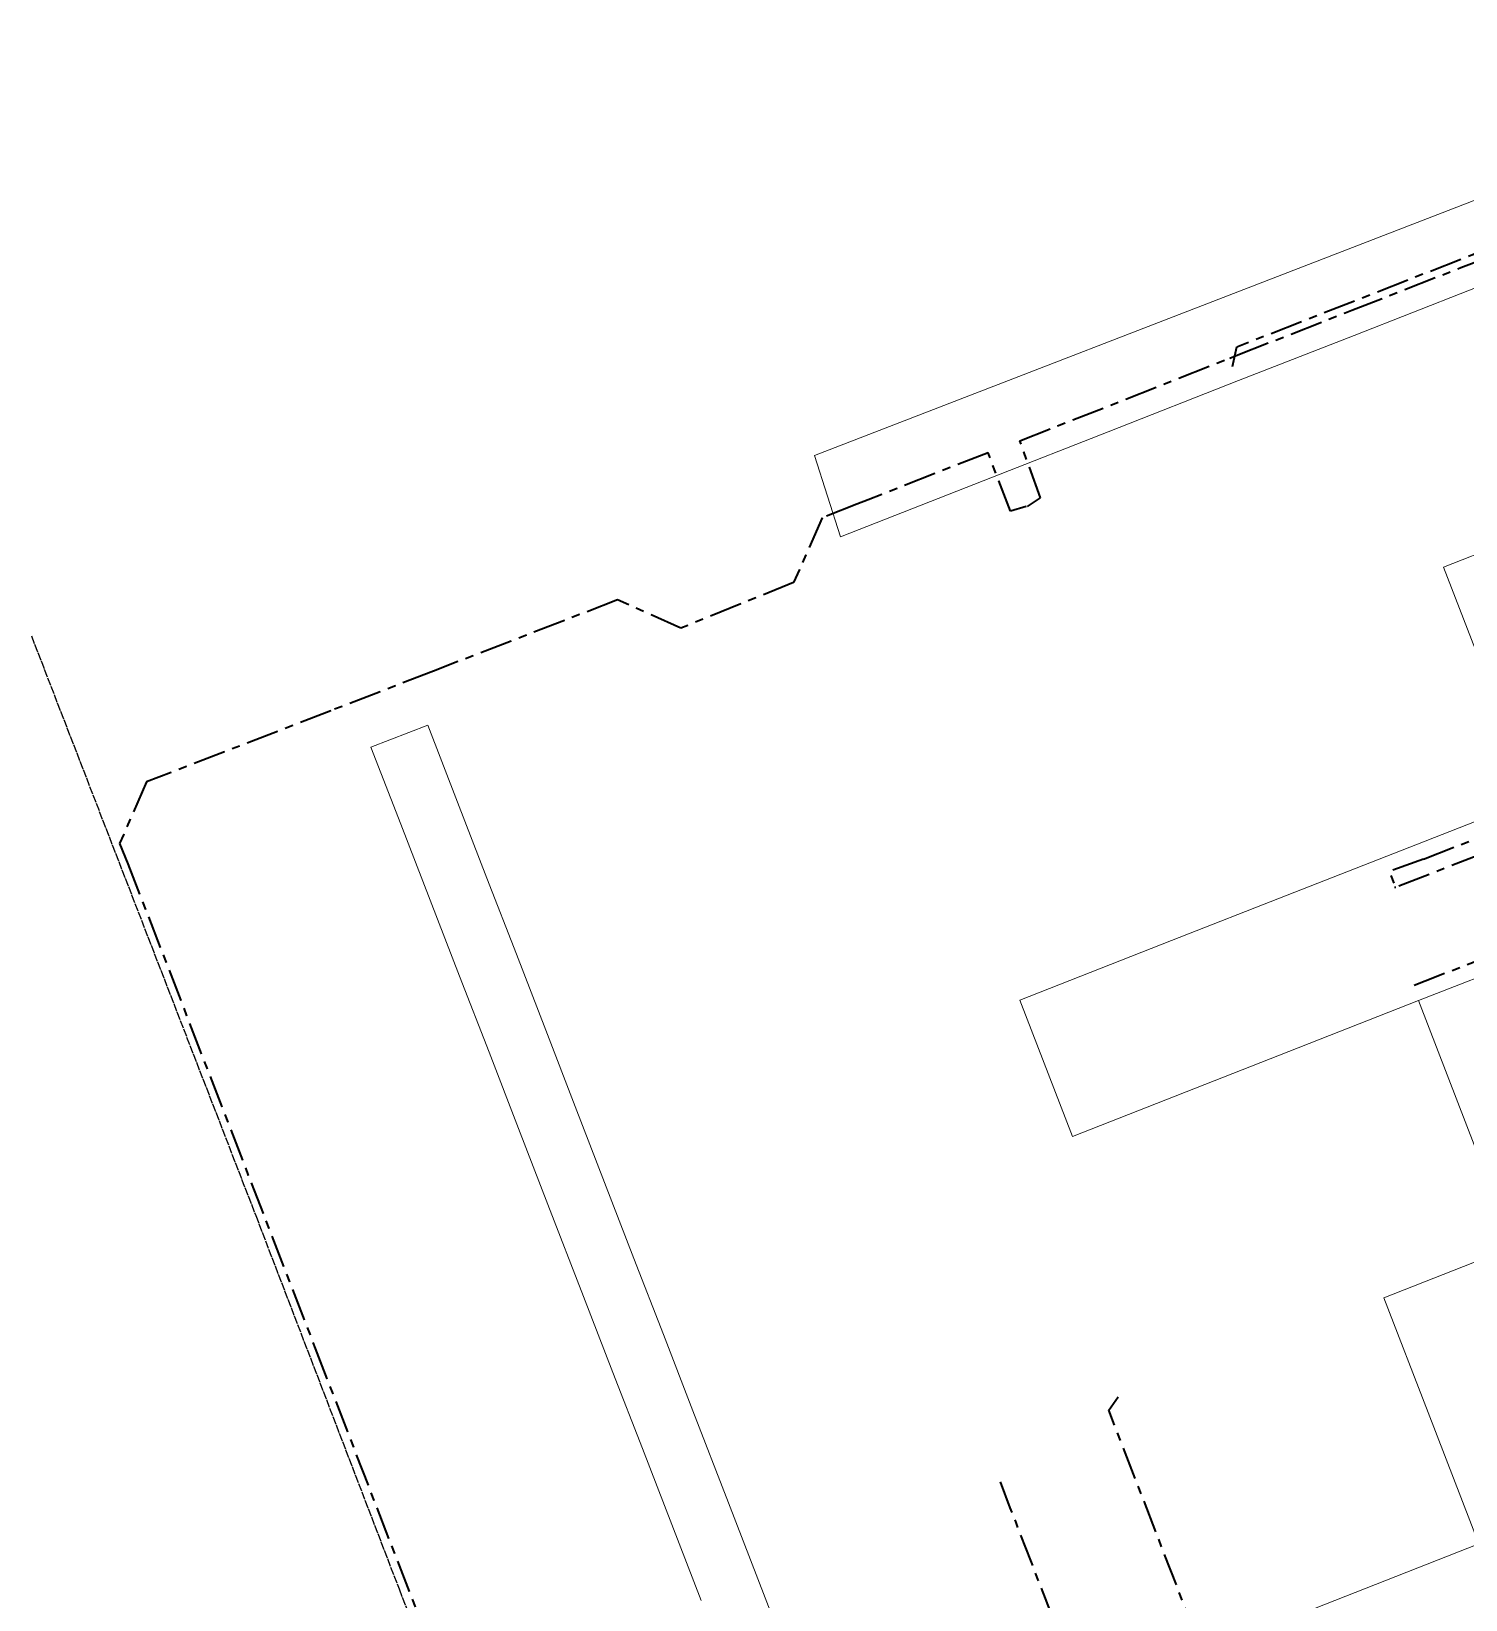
# Model space of a CAD drawing. Header units: metres. Extents: x 0 to 311505, y 0 to 6270811.
# Drawn here: x 310334.8 to 310510.9, y 6270446.3 to 6270638.8 of the extents above; entities that cross this region are included whole.
import ezdxf

# ---------------------------------------------------------------- set-up
doc = ezdxf.new("R2010")
doc.units = ezdxf.units.M
doc.linetypes.add('Cable Exist OH', pattern=[1, 1, 0])
doc.linetypes.add('Cable Exist UG', pattern=[7, 4, -1, 1, -1])
for name, color, linetype, lineweight in [('_User_HV_Exist', 1, 'Continuous', 35), ('_User_LV_Exist', 5, 'Continuous', 35), ('Cadastre Land Parcels_SP_EXT', 118, 'Continuous', 15), ('Cadastre Roads_SP_EXT', 218, 'Continuous', 15), ('Mains_HV_EXT', 13, 'Continuous', 25), ('Mains_SL_EXT', 131, 'Continuous', 25)]:
    doc.layers.add(name, color=color, linetype=linetype, lineweight=lineweight)

msp = doc.modelspace()

# ---------------------------------------------------------------- linework, layer by layer
at = {"layer": '_User_HV_Exist', "linetype": 'Cable Exist UG', "transparency": 33554674}
for points in [[(310457.07, 6270580.48), (310458.69, 6270581.53), (310456.13, 6270588.53), (310456.13, 6270588.53), (310481.93, 6270598.69), (310482.92, 6270599.08), (310482.92, 6270599.08), (310496.09, 6270604.25), (310496.89, 6270604.55), (310496.89, 6270604.55), (310510.27, 6270609.79), (310514.59, 6270611.44), (310514.59, 6270611.44), (310526.3, 6270616.07), (310554.64, 6270627.16), (310554.64, 6270627.16), (310569.26, 6270632.83), (310576.75, 6270629.44), (310586.67, 6270603.76), (310587.14, 6270602.53), (310587.14, 6270602.53), (310614.69, 6270531.34)], [(310456.9, 6270580.49), (310454.98, 6270579.89), (310452.23, 6270587.07), (310452.23, 6270587.07), (310437.52, 6270581.3), (310436.12, 6270580.77), (310436.12, 6270580.77), (310431.88, 6270579.1), (310429.1, 6270572.76), (310428.35, 6270571.15), (310414.51, 6270565.53), (310414.51, 6270565.53), (310406.74, 6270569), (310384.13, 6270560.26), (310371.53, 6270555.4), (310371.53, 6270555.4), (310348.92, 6270546.66), (310345.6, 6270539.1), (310346.62, 6270536.62), (310346.62, 6270536.62), (310369.62, 6270477.14), (310404.23, 6270387.57)]]:
    msp.add_lwpolyline(points, dxfattribs=at)
at = {"layer": '_User_LV_Exist', "linetype": 'Cable Exist UG', "flags": 128}
for points in [[(310482.25, 6270597.66), (310482.79, 6270600.08), (310482.79, 6270600.08), (310511.92, 6270611.47), (310512.79, 6270609.67), (310512.79, 6270609.67), (310540.69, 6270620.65)], [(310505.69, 6270537.18), (310564.13, 6270560.08)], [(310505.69, 6270537.18), (310501.49, 6270535.69), (310502.24, 6270533.74), (310502.24, 6270533.74), (310506.41, 6270535.34), (310520.58, 6270540.9), (310534.74, 6270546.47), (310540.91, 6270548.88), (310545.31, 6270537.5)], [(310504.55, 6270521.74), (310505.92, 6270522.27), (310505.92, 6270522.27), (310516, 6270526.15), (310515.41, 6270528.06), (310515.41, 6270528.06), (310516.76, 6270528.6), (310518.81, 6270529.4), (310519.44, 6270527.5), (310519.44, 6270527.5), (310530.54, 6270531.79), (310545.46, 6270537.56)], [(310500.9, 6270390.18), (310497.15, 6270388.62), (310490.14, 6270406.54), (310487.98, 6270407.07), (310482.27, 6270421.54), (310486.39, 6270423.27), (310487.76, 6270426.44), (310488.8, 6270428.85), (310485.4, 6270439.18), (310477.45, 6270442.71), (310467.06, 6270469.55), (310468.45, 6270471.51)], [(310453.71, 6270460.75), (310454.93, 6270457.58), (310454.93, 6270457.58), (310455.63, 6270455.77), (310457.44, 6270451.1), (310459.24, 6270446.45), (310459.91, 6270444.71), (310461.9, 6270445.12), (310461.9, 6270445.12), (310462.91, 6270442.51), (310463.29, 6270441.25), (310461.61, 6270440.31), (310461.61, 6270440.31), (310464.65, 6270432.46), (310468.2, 6270423.28)]]:
    msp.add_lwpolyline(points, dxfattribs=at)
at = {"layer": 'Cadastre Land Parcels_SP_EXT', "linetype": 'Continuous'}
for points in [[(310533.32, 6270550.14), (310522.33, 6270578.58), (310508.16, 6270573.03), (310519.15, 6270544.59), (310533.32, 6270550.14)], [(310529.8, 6270494.71), (310518.13, 6270524.92), (310505.09, 6270519.82), (310516.76, 6270489.6), (310529.8, 6270494.71)], [(310528.44, 6270459.39), (310516.76, 6270489.6), (310500.84, 6270483.36), (310506.28, 6270469.28), (310512.51, 6270453.15), (310528.44, 6270459.39)]]:
    msp.add_lwpolyline(points, close=True, dxfattribs=at)
at = {"layer": 'Cadastre Roads_SP_EXT', "linetype": 'Continuous'}
for points in [[(310452.8, 6270584.08), (310466.97, 6270589.63), (310483, 6270595.92), (310497.17, 6270601.47), (310511.34, 6270607.02), (310527.37, 6270613.31), (310541.53, 6270618.86), (310555.7, 6270624.41), (310569.14, 6270629.68), (310565.59, 6270638.79), (310430.94, 6270586.74), (310434.12, 6270576.76), (310452.8, 6270584.08)], [(310489.17, 6270513.57), (310505.09, 6270519.82), (310518.13, 6270524.92), (310531.16, 6270530.03), (310546.05, 6270535.87), (310559.08, 6270540.98), (310572.12, 6270546.08), (310597.58, 6270556.07), (310591.12, 6270572.8), (310577.68, 6270567.53), (310563.52, 6270561.98), (310549.35, 6270556.42), (310533.32, 6270550.14), (310519.15, 6270544.59), (310504.98, 6270539.03), (310488.95, 6270532.75), (310474.78, 6270527.2), (310456.12, 6270519.88), (310462.59, 6270503.16), (310489.17, 6270513.57)], [(310494.78, 6270422.56), (310523.19, 6270433.54), (310551.67, 6270444.55), (310544.13, 6270465.54), (310541.47, 6270464.5), (310528.44, 6270459.39), (310512.51, 6270453.15), (310485.96, 6270442.74), (310493.15, 6270421.93), (310494.78, 6270422.56)]]:
    msp.add_lwpolyline(points, close=True, dxfattribs=at)
msp.add_lwpolyline([(310427.57, 6270439.51), (310423.96, 6270448.85), (310420.35, 6270458.19), (310415.98, 6270469.49), (310412.37, 6270478.83), (310408.76, 6270488.16), (310405.15, 6270497.5), (310401.54, 6270506.84), (310397.93, 6270516.18), (310394.32, 6270525.51), (310390.71, 6270534.85), (310387.1, 6270544.19), (310383.44, 6270553.65), (310376.47, 6270550.92), (310380.12, 6270541.49), (310383.74, 6270532.16), (310387.35, 6270522.82), (310390.96, 6270513.49), (310394.58, 6270504.15), (310398.19, 6270494.82), (310402.57, 6270483.52), (310406.18, 6270474.19), (310409.8, 6270464.85), (310413.41, 6270455.51), (310417.02, 6270446.18)], dxfattribs=at)
at = {"layer": 'Mains_HV_EXT', "linetype": 'Cable Exist UG'}
for points in [[(310457.07, 6270580.48), (310458.69, 6270581.53), (310456.13, 6270588.53), (310456.13, 6270588.53), (310481.93, 6270598.69), (310482.92, 6270599.08), (310482.92, 6270599.08), (310496.09, 6270604.25), (310496.89, 6270604.55), (310496.89, 6270604.55), (310510.27, 6270609.79), (310514.59, 6270611.44), (310514.59, 6270611.44), (310526.3, 6270616.07), (310554.64, 6270627.16), (310554.64, 6270627.16), (310569.26, 6270632.83), (310576.75, 6270629.44), (310586.67, 6270603.76), (310587.14, 6270602.53), (310587.14, 6270602.53), (310614.69, 6270531.34)], [(310456.9, 6270580.49), (310454.98, 6270579.89), (310452.23, 6270587.07), (310452.23, 6270587.07), (310437.52, 6270581.3), (310436.12, 6270580.77), (310436.12, 6270580.77), (310431.88, 6270579.1), (310429.1, 6270572.76), (310428.35, 6270571.15), (310414.51, 6270565.53), (310414.51, 6270565.53), (310406.74, 6270569), (310384.13, 6270560.26), (310371.53, 6270555.4), (310371.53, 6270555.4), (310348.92, 6270546.66), (310345.6, 6270539.1), (310346.62, 6270536.62), (310346.62, 6270536.62), (310369.62, 6270477.14), (310404.23, 6270387.57)]]:
    msp.add_lwpolyline(points, dxfattribs=at)
at = {"layer": 'Mains_SL_EXT', "linetype": 'Cable Exist OH'}
msp.add_lwpolyline([(310334.77, 6270564.59), (310362.32, 6270493.44), (310379.91, 6270447.62), (310397.94, 6270401.17)], dxfattribs=at)

doc.saveas('drawing.dxf')
